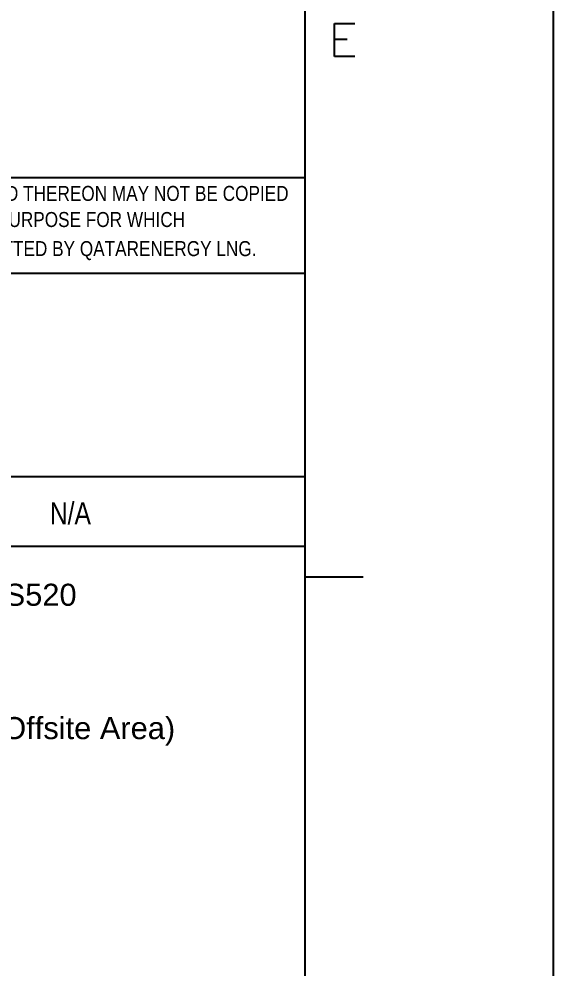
# Model space of a CAD drawing. Header units: millimetres. Extents: x -67 to 528, y -158 to 263.
# Drawn here: x 495.8 to 528.2, y -101.6 to -44 of the extents above; entities that cross this region are included whole.
import ezdxf

# ---------------------------------------------------------------- set-up
doc = ezdxf.new("R2010")
doc.units = ezdxf.units.MM
doc.styles.add('Arial', font='ARIAL.TTF', dxfattribs={"height": 0.2})
doc.styles.add('Arial Narrow', font='ARIALN.TTF', dxfattribs={"height": 0.2})

# ---------------------------------------------------------------- blocks, each defined once
blk = doc.blocks.new('Unknown-251777343-6207')
at = {"color": 7, "linetype": 'Continuous'}
for p, q in [((528.161, 262.734), (528.161, -157.972)), ((513.125, 247.711), (513.125, -142.949)), ((513.125, 48.886), (513.125, -142.949)), ((514.911, -46.285), (514.911, -44.282)), ((514.911, -44.282), (516.151, -44.282)), ((514.911, -45.236), (515.674, -45.236)), ((516.151, -46.285), (514.911, -46.285)), ((513.125, -77.835), (516.643, -77.835))]:
    blk.add_line(p, q, dxfattribs=at)
blk = doc.blocks.new('Unknown-251777343-6200')
at = {"color": 7, "linetype": 'Continuous'}
for p, q in [((513.136, -142.809), (513.136, 47.263)), ((445.408, -53.635), (513.098, -53.629)), ((433.951, -59.434), (513.136, -59.434)), ((433.954, -59.434), (513.136, -59.434)), ((433.928, -71.769), (513.136, -71.769)), ((433.928, -75.974), (513.136, -75.974))]:
    blk.add_line(p, q, dxfattribs=at)
at = {"color": 7, "linetype": 'Continuous', "style": 'Arial Narrow'}
for s, height, p in [('THIS DOCUMENT IS PROPERTY OF QATARENERGY LNG.THIS DRAWING OR MATERIAL DESCRIBED THEREON MAY NOT BE COPIED', 0.909632, (445.618, -55.049)), ('OR DISCLOSED IN ANY FORM OR MEDIUM TO THIRD PARTIES, OR USED FOR OTHER THAN THE PURPOSE FOR WHICH', 0.90963, (445.601, -56.631)), ('IT HAS BEEN PROVIDED, IN WHOLE OR IN PART IN ANY MANNER EXCEPT AS EXPRESSLY PERMITTED BY QATARENERGY LNG.', 0.909632, (445.811, -58.395))]:
    blk.add_text(s, height=height, dxfattribs=at).set_placement(p)
at = {"color": 7, "linetype": 'Continuous', "style": 'Arial', "width": 0.8}
blk.add_text('N/A', height=1.3371, dxfattribs=at).set_placement((497.658, -74.657))
at = {"color": 6, "linetype": 'Continuous', "style": 'Arial'}
for s, p in [('215777C008-00000-PO-1800-20301-NFS520', (461.381, -79.599)), ('PACKAGE - III- STEELSTRUCTURES (Offsite Area)', (461.564, -87.684))]:
    blk.add_text(s, height=1.33711, dxfattribs=at).set_placement(p)

msp = doc.modelspace()

# ---------------------------------------------------------------- block references
for name in ['Unknown-251777343-6207', 'Unknown-251777343-6200']:
    msp.add_blockref(name, (0, 0))

doc.saveas('drawing.dxf')
